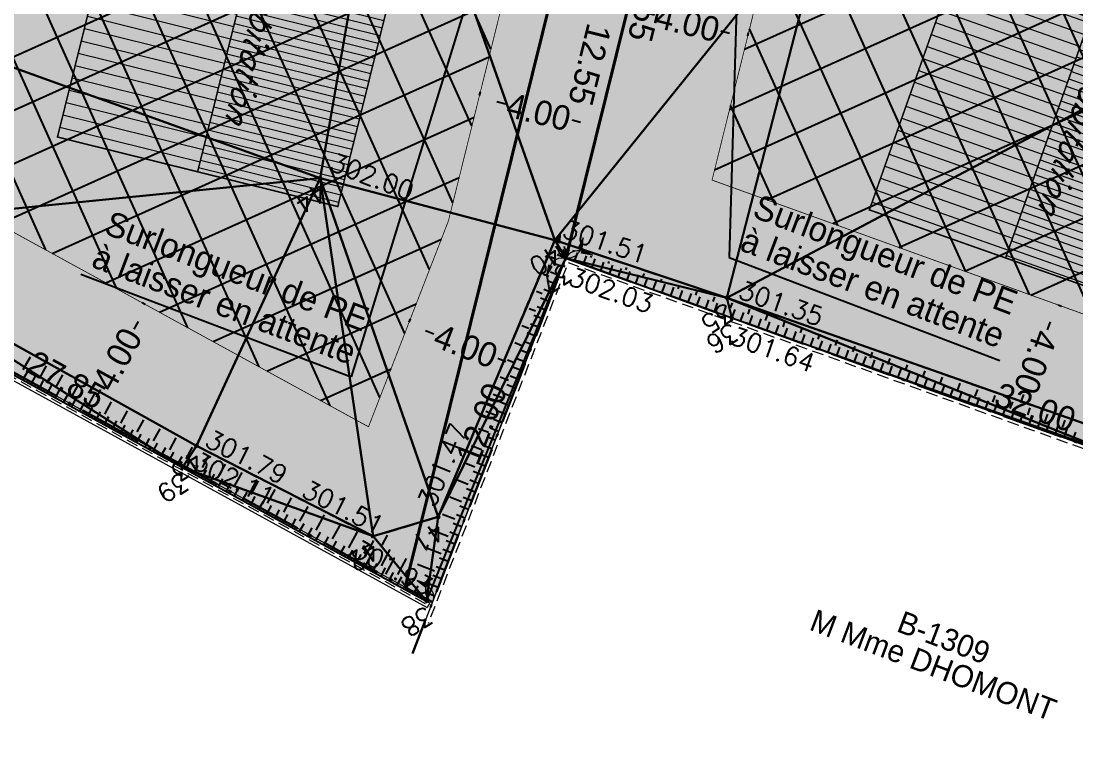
# Model space of a CAD drawing. Header units: metres. Extents: x 1851427 to 1852022, y 5183007 to 5183309.
# Drawn here: x 1851513.05 to 1851547.35, y 5183202.87 to 5183226.4 of the extents above; entities that cross this region are included whole.
import ezdxf
from ezdxf.enums import TextEntityAlignment as Align

# ---------------------------------------------------------------- set-up
doc = ezdxf.new("R2010")
doc.units = ezdxf.units.M
doc.header["$LTSCALE"] = 2.5
doc.header["$PDMODE"] = 35
doc.header["$PDSIZE"] = 0.03
doc.linetypes.add('L5', pattern=[1.15, 0.8, -0.175, 0, -0.175])
doc.linetypes.add('L8', pattern=[0.225, 0.15, -0.075])
doc.layers.get('0').update_dxf_attribs({"linetype": 'CONTINUOUS', "lineweight": 30})
doc.layers.get('Defpoints').update_dxf_attribs({"linetype": 'CONTINUOUS'})
for name, color, linetype, lineweight in [('CLO_LEG', 7, 'CONTINUOUS', 15), ('CLO_MUR', 7, 'CONTINUOUS', 15), ('P', 7, 'CONTINUOUS', 50), ('PAR', 11, 'L5', 30), ('PAR_TXT', 230, 'CONTINUOUS', 20), ('PRO_BAT', 252, 'CONTINUOUS', 18), ('PRO_PAR', 1, 'CONTINUOUS', 35), ('PRO_PAR_COT', 200, 'CONTINUOUS', 20), ('PRO_PL_AXES', 193, 'L5', 15), ('TAL', 34, 'CONTINUOUS', 25), ('Z', 7, 'CONTINUOUS', 9)]:
    doc.layers.add(name, color=color, linetype=linetype, lineweight=lineweight)
doc.layers.add('N', color=1, linetype='CONTINUOUS', plot=False)
for name, color, linetype in [('PRO_BAT_OMBRES', 7, 'CONTINUOUS'), ('PRO_IMPLANTATION_MAISON', 140, 'L8'), ('PRO_IMPLANTATION_MAISON_COT', 140, 'CONTINUOUS'), ('PRO_PAR_HAC', 7, 'CONTINUOUS'), ('PRO_PL_AXES_3D', 7, 'CONTINUOUS'), ('PRO_RES_AEP_TXT', 130, 'CONTINUOUS'), ('PRO_RES_EP_TXT', 5, 'CONTINUOUS'), ('PRO_RES_EU_TXT', 34, 'CONTINUOUS'), ('TAL_HACH', 44, 'CONTINUOUS'), ('TN_', 94, 'CONTINUOUS')]:
    doc.layers.add(name, color=color, linetype=linetype)
doc.layers.add('PRO_PAR_SURF', color=7, linetype='CONTINUOUS', lineweight=20, true_color=0x285a87)
doc.styles.add('_ECRITURE', font='')
doc.styles.add('Ecriture', font='')
doc.styles.add('SIMPLEX', font='SIMPLEX.SHX', dxfattribs={"oblique": 27})
doc.styles.add('SIMPLEX_IT', font='simplex.shx', dxfattribs={"oblique": 27})
doc.styles.get("Standard").update_dxf_attribs({"font": 'Arial.ttf'})
doc.styles.get('_ECRITURE').set_extended_font_data('NewsGoth BT')
doc.styles.get('Ecriture').set_extended_font_data('NewsGoth BT')
doc.dimstyles.get("Standard").update_dxf_attribs({"dimtxt": 0.18, "dimasz": 0.18, "dimexe": 0.18, "dimexo": 0.0625, "dimgap": 0.09, "dimtad": 0, "dimtih": 1, "dimtoh": 1, "dimdec": 4, "dimzin": 0, "dimdsep": 46, "dimtxsty": 'Standard', "dimcen": 0.09, "dimadec": 0, "dimazin": 0, "dimtfac": 1, "dimtdec": 4, "dimtofl": 0, "dimtmove": 0, "dimatfit": 3, "dimfxl": 1, "dimtolj": 1, "dimtzin": 0, "dimarcsym": 0})
doc.dimstyles.new('Voirie', dxfattribs={"dimtxt": 0.8, "dimasz": 0.6, "dimexe": 0.18, "dimexo": 0.0625, "dimgap": 0, "dimtad": 0, "dimzin": 0, "dimdsep": 46, "dimtxsty": 'Ecriture', "dimcen": 0.04, "dimclrd": 256, "dimclre": 256, "dimclrt": 256, "dimaunit": 2, "dimadec": 3, "dimazin": 0, "dimtfac": 1, "dimtofl": 0, "dimtmove": 0, "dimatfit": 0, "dimfxl": 1, "dimtolj": 1, "dimtzin": 0, "dimlwd": -1, "dimarcsym": 0})
pattern_1 = [(24.21, (1851429.304, 5183182.4787), (-0.651005, 1.447877), []), (114.21, (1851429.304, 5183182.4787), (-1.447877, -0.651005), [])]
pattern_2 = [(270, (-2.3, 2e-10), (0.254, -3e-16), [])]
pattern_3 = [(270, (-2.3, 2e-10), (0.41275, -5e-16), [])]
pattern_4 = [(180, (0, 0), (-2e-16, -0.15), [0, -0.15])]

# ---------------------------------------------------------------- blocks, each defined once
blk = doc.blocks.new('TCPOINT')
blk.add_point((0, 0))
at = {"layer": 'N'}
blk.add_attdef('MAT', (0.2, 0.2), '', height=0.34, dxfattribs=at)
at = {"layer": 'Z', "style": 'SIMPLEX'}
blk.add_attdef('ALT', (0.2, -0.54), '', height=0.34, dxfattribs=at)
blk = doc.blocks.new('PRO_MAIS_4')
at = {"layer": 'PRO_BAT'}
h = blk.add_hatch(dxfattribs=at)
h.set_pattern_fill('ANSI31', color=42, scale=0.13, angle=225)
h.set_pattern_definition(pattern_3)
h.paths.add_polyline_path([(0, -4.695), (0, 0), (8.7, 0), (8.7, -4.695)])
h = blk.add_hatch(color=253, dxfattribs=at)
h.dxf.hatch_style = 1
h.paths.add_polyline_path([(12.7, -1.695), (8.7, -1.695), (8.7, -7.695), (12.7, -7.695)])
h.paths.add_polyline_path([(8.7, 0), (0, 0), (0, -9.39), (8.7, -9.39)])
h = blk.add_hatch(dxfattribs=at)
h.set_pattern_fill('ANSI31', color=42, scale=0.08, angle=225)
h.set_pattern_definition(pattern_2)
h.paths.add_polyline_path([(8.7, -9.39), (0, -9.39), (0, -4.695), (8.7, -4.695)])
at = {"layer": 'PRO_BAT_OMBRES'}
h = blk.add_hatch(dxfattribs=at)
h.set_pattern_fill('PEPIN', color=256, scale=0.05, angle=180)
h.set_pattern_definition(pattern_4)
h.paths.add_polyline_path([(10.7, -1), (8.7, 0), (8.7, -1.695), (10.7, -1.695)])
h = blk.add_hatch(dxfattribs=at)
h.set_pattern_fill('PEPIN', color=256, scale=0.05, angle=180)
h.set_pattern_definition(pattern_4)
h.paths.add_polyline_path([(13.7, -2.195), (12.7, -1.695), (12.7, -7.695), (8.7, -7.695), (8.7, -9.39), (0, -9.39), (2, -10.39), (10.7, -10.39), (10.7, -8.195), (13.7, -8.195)])
at = {"layer": 'PRO_BAT', "const_width": 0.05, "flags": 128}
for points in [[(8.7, 0), (0, 0), (0, -9.39), (8.7, -9.39)], [(12.7, -1.695), (8.7, -1.695), (8.7, -7.695), (12.7, -7.695)]]:
    blk.add_lwpolyline(points, close=True, dxfattribs=at)
at = {"layer": 'PRO_BAT', "color": 42, "flags": 128}
for points in [[(8.7, -1.695), (9.591, -3.031)], [(11.809, -3.031), (12.7, -1.695)], [(8.7, -7.695), (9.591, -6.359)], [(11.809, -6.359), (12.7, -7.695)]]:
    blk.add_lwpolyline(points, dxfattribs=at)
at = {"layer": 'PRO_BAT', "const_width": 0.05, "flags": 128}
blk.add_lwpolyline([(8.7, -4.695), (0, -4.695)], dxfattribs=at)
at = {"layer": 'PRO_BAT', "style": 'SIMPLEX_IT', "oblique": 27}
blk.add_text('Garage', height=0.75, rotation=270, dxfattribs=at).set_placement((10.729, -4.492), align=Align.MIDDLE)
blk.add_text('Habitation', height=0.75, rotation=180, dxfattribs=at).set_placement((6.929, -5.158))
blk = doc.blocks.new('PRO_MAIS_5')
at = {"layer": 'PRO_BAT'}
h = blk.add_hatch(dxfattribs=at)
h.set_pattern_fill('ANSI31', color=42, scale=0.13, angle=225)
h.set_pattern_definition(pattern_3)
h.paths.add_polyline_path([(0, -4.695), (0, 0), (8.7, 0), (8.7, -4.695)])
h = blk.add_hatch(color=253, dxfattribs=at)
h.dxf.hatch_style = 1
h.paths.add_polyline_path([(12.7, -1.695), (8.7, -1.695), (8.7, -7.695), (12.7, -7.695)])
h.paths.add_polyline_path([(8.7, 0), (0, 0), (0, -9.39), (8.7, -9.39)])
h = blk.add_hatch(dxfattribs=at)
h.set_pattern_fill('ANSI31', color=42, scale=0.08, angle=225)
h.set_pattern_definition(pattern_2)
h.paths.add_polyline_path([(8.7, -9.39), (0, -9.39), (0, -4.695), (8.7, -4.695)])
at = {"layer": 'PRO_BAT_OMBRES'}
h = blk.add_hatch(dxfattribs=at)
h.set_pattern_fill('PEPIN', color=256, scale=0.05, angle=180)
h.set_pattern_definition(pattern_4)
h.paths.add_polyline_path([(10.7, -1), (8.7, 0), (8.7, -1.695), (10.7, -1.695)])
h = blk.add_hatch(dxfattribs=at)
h.set_pattern_fill('PEPIN', color=256, scale=0.05, angle=180)
h.set_pattern_definition(pattern_4)
h.paths.add_polyline_path([(13.7, -2.195), (12.7, -1.695), (12.7, -7.695), (8.7, -7.695), (8.7, -9.39), (0, -9.39), (2, -10.39), (10.7, -10.39), (10.7, -8.195), (13.7, -8.195)])
at = {"layer": 'PRO_BAT', "const_width": 0.05, "flags": 128}
for points in [[(8.7, 0), (0, 0), (0, -9.39), (8.7, -9.39)], [(12.7, -1.695), (8.7, -1.695), (8.7, -7.695), (12.7, -7.695)]]:
    blk.add_lwpolyline(points, close=True, dxfattribs=at)
at = {"layer": 'PRO_BAT', "color": 42, "flags": 128}
for points in [[(8.7, -1.695), (9.591, -3.031)], [(11.809, -3.031), (12.7, -1.695)], [(8.7, -7.695), (9.591, -6.359)], [(11.809, -6.359), (12.7, -7.695)]]:
    blk.add_lwpolyline(points, dxfattribs=at)
at = {"layer": 'PRO_BAT', "const_width": 0.05, "flags": 128}
blk.add_lwpolyline([(8.7, -4.695), (0, -4.695)], dxfattribs=at)
at = {"layer": 'PRO_BAT', "style": 'SIMPLEX_IT', "oblique": 27}
blk.add_text('Garage', height=0.75, rotation=270, dxfattribs=at).set_placement((10.729, -4.492), align=Align.MIDDLE)
blk.add_text('Habitation', height=0.75, rotation=180, dxfattribs=at).set_placement((6.929, -5.158))
blk = doc.blocks.new('fleche cote2')
blk.add_hatch(color=0).paths.add_polyline_path([(-0.524, 0.399), (-0.524, 0.55), (-0.975, 0.475)])
at = {"color": 0}
blk.add_lwpolyline([(-0.524, 0.399), (-0.524, 0.55), (-0.975, 0.475)], close=True, dxfattribs=at)
blk.add_lwpolyline([(-0.524, 0.475, -0.385882), (0, 0)], format="xyb", dxfattribs=at)
blk = doc.blocks.new('fleche cote')
blk.add_hatch(color=0).paths.add_polyline_path([(-0.524, -0.399), (-0.524, -0.55), (-0.975, -0.475)])
at = {"color": 0}
blk.add_lwpolyline([(-0.524, -0.475, 0.385882), (0, 0)], format="xyb", dxfattribs=at)
blk.add_lwpolyline([(-0.524, -0.399), (-0.524, -0.55), (-0.975, -0.475)], close=True, dxfattribs=at)
blk = doc.blocks.new('*D62')
at = {"layer": 'Defpoints', "color": 0, "transparency": 16777216}
for p in [(1851546.712, 5183217.192), (1851545.354, 5183213.43), (1851545.354, 5183213.43)]:
    blk.add_point(p, dxfattribs=at)
at = {"layer": 'PRO_IMPLANTATION_MAISON_COT', "lineweight": -2, "transparency": 16777216}
for p, q in [((1851546.771, 5183217.171), (1851546.881, 5183217.131)), ((1851545.413, 5183213.409), (1851545.524, 5183213.369))]:
    blk.add_line(p, q, dxfattribs=at)
at = {"layer": 'PRO_IMPLANTATION_MAISON_COT', "transparency": 16777216}
for p, q in [((1851546.508, 5183216.628), (1851546.411, 5183216.36)), ((1851545.558, 5183213.994), (1851545.655, 5183214.262))]:
    blk.add_line(p, q, dxfattribs=at)
for points in [[(1851546.602, 5183216.594), (1851546.414, 5183216.662), (1851546.712, 5183217.192)], [(1851545.652, 5183213.96), (1851545.464, 5183214.028), (1851545.354, 5183213.43)]]:
    blk.add_solid(points, dxfattribs=at)
at = {"layer": 'PRO_IMPLANTATION_MAISON_COT', "transparency": 16777216, "insert": (1851546.033, 5183215.311), "char_height": 0.8, "attachment_point": 5, "rotation": 250.1612, "style": 'Ecriture'}
blk.add_mtext('\\A1;4.00', dxfattribs=at)
blk = doc.blocks.new('*D63')
at = {"layer": 'Defpoints', "color": 0, "transparency": 16777216}
for p in [(1851532.779, 5183226.821), (1851532.779, 5183226.821), (1851536.662, 5183225.858)]:
    blk.add_point(p, dxfattribs=at)
at = {"layer": 'PRO_IMPLANTATION_MAISON_COT', "lineweight": -2, "transparency": 16777216}
for p, q in [((1851532.795, 5183226.882), (1851532.823, 5183226.996)), ((1851536.677, 5183225.919), (1851536.705, 5183226.033))]:
    blk.add_line(p, q, dxfattribs=at)
at = {"layer": 'PRO_IMPLANTATION_MAISON_COT', "transparency": 16777216}
for p, q in [((1851533.362, 5183226.677), (1851533.639, 5183226.608)), ((1851536.08, 5183226.003), (1851535.803, 5183226.071))]:
    blk.add_line(p, q, dxfattribs=at)
for points in [[(1851533.386, 5183226.774), (1851533.338, 5183226.58), (1851532.779, 5183226.821)], [(1851536.104, 5183226.1), (1851536.055, 5183225.906), (1851536.662, 5183225.858)]]:
    blk.add_solid(points, dxfattribs=at)
at = {"layer": 'PRO_IMPLANTATION_MAISON_COT', "transparency": 16777216, "insert": (1851534.721, 5183226.34), "char_height": 0.8, "attachment_point": 5, "rotation": 346.0733, "style": 'Ecriture'}
blk.add_mtext('\\A1;4.00', dxfattribs=at)
blk = doc.blocks.new('*D65')
at = {"layer": 'Defpoints', "color": 0, "transparency": 16777216}
for p in [(1851527.941, 5183223.926), (1851531.823, 5183222.964), (1851531.823, 5183222.964)]:
    blk.add_point(p, dxfattribs=at)
at = {"layer": 'PRO_IMPLANTATION_MAISON_COT', "lineweight": -2, "transparency": 16777216}
for p, q in [((1851527.956, 5183223.987), (1851527.984, 5183224.101)), ((1851531.838, 5183223.024), (1851531.866, 5183223.138))]:
    blk.add_line(p, q, dxfattribs=at)
at = {"layer": 'PRO_IMPLANTATION_MAISON_COT', "transparency": 16777216}
for p, q in [((1851528.523, 5183223.782), (1851528.8, 5183223.713)), ((1851531.241, 5183223.108), (1851530.964, 5183223.177))]:
    blk.add_line(p, q, dxfattribs=at)
for points in [[(1851528.547, 5183223.879), (1851528.499, 5183223.685), (1851527.941, 5183223.926)], [(1851531.265, 5183223.205), (1851531.217, 5183223.011), (1851531.823, 5183222.964)]]:
    blk.add_solid(points, dxfattribs=at)
at = {"layer": 'PRO_IMPLANTATION_MAISON_COT', "transparency": 16777216, "insert": (1851529.882, 5183223.445), "char_height": 0.8, "attachment_point": 5, "rotation": 346.0733, "style": 'Ecriture'}
blk.add_mtext('\\A1;4.00', dxfattribs=at)
blk = doc.blocks.new('*D66')
at = {"layer": 'Defpoints', "color": 0, "transparency": 16777216}
for p in [(1851525.645, 5183216.557), (1851529.374, 5183215.11), (1851529.374, 5183215.11)]:
    blk.add_point(p, dxfattribs=at)
at = {"layer": 'PRO_IMPLANTATION_MAISON_COT', "lineweight": -2, "transparency": 16777216}
for p, q in [((1851525.667, 5183216.615), (1851525.71, 5183216.724)), ((1851529.396, 5183215.168), (1851529.439, 5183215.278))]:
    blk.add_line(p, q, dxfattribs=at)
at = {"layer": 'PRO_IMPLANTATION_MAISON_COT', "transparency": 16777216}
for p, q in [((1851526.204, 5183216.34), (1851526.47, 5183216.236)), ((1851528.814, 5183215.327), (1851528.549, 5183215.43))]:
    blk.add_line(p, q, dxfattribs=at)
for points in [[(1851526.24, 5183216.433), (1851526.168, 5183216.246), (1851525.645, 5183216.557)], [(1851528.851, 5183215.42), (1851528.778, 5183215.234), (1851529.374, 5183215.11)]]:
    blk.add_solid(points, dxfattribs=at)
at = {"layer": 'PRO_IMPLANTATION_MAISON_COT', "transparency": 16777216, "insert": (1851527.509, 5183215.833), "char_height": 0.8, "attachment_point": 5, "rotation": 338.7965, "style": 'Ecriture'}
blk.add_mtext('\\A1;4.00', dxfattribs=at)
blk = doc.blocks.new('*D67')
at = {"layer": 'Defpoints', "color": 0, "transparency": 16777216}
for p in [(1851517.14, 5183217.159), (1851515.217, 5183213.652), (1851515.217, 5183213.652)]:
    blk.add_point(p, dxfattribs=at)
at = {"layer": 'PRO_IMPLANTATION_MAISON_COT', "lineweight": -2, "transparency": 16777216}
for p, q in [((1851517.085, 5183217.19), (1851516.982, 5183217.246)), ((1851515.163, 5183213.682), (1851515.06, 5183213.738))]:
    blk.add_line(p, q, dxfattribs=at)
at = {"layer": 'PRO_IMPLANTATION_MAISON_COT', "transparency": 16777216}
for p, q in [((1851516.852, 5183216.633), (1851516.715, 5183216.383)), ((1851515.506, 5183214.178), (1851515.643, 5183214.428))]:
    blk.add_line(p, q, dxfattribs=at)
for points in [[(1851516.764, 5183216.681), (1851516.939, 5183216.585), (1851517.14, 5183217.159)], [(1851515.418, 5183214.226), (1851515.594, 5183214.13), (1851515.217, 5183213.652)]]:
    blk.add_solid(points, dxfattribs=at)
at = {"layer": 'PRO_IMPLANTATION_MAISON_COT', "transparency": 16777216, "insert": (1851516.179, 5183215.406), "char_height": 0.8, "attachment_point": 5, "rotation": 61.2723, "style": 'Ecriture'}
blk.add_mtext('\\A1;4.00', dxfattribs=at)
blk = doc.blocks.new('PAR_TXT_02')
at = {"layer": 'PAR_TXT', "style": '_ECRITURE'}
for tag, p in [('CONFINS_1', (0, 0.8)), ('CONFINS_2', (0, 0)), ('CONFINS_3', (0, -0.8)), ('CONFINS_4', (0, -1.6))]:
    blk.add_attdef(tag, text='', height=0.45, dxfattribs=at).set_placement(p, align=Align.MIDDLE)

msp = doc.modelspace()

# ---------------------------------------------------------------- hatches: boundary and pattern name
at = {"layer": 'PRO_IMPLANTATION_MAISON'}
h = msp.add_hatch(dxfattribs=at)
h.set_pattern_fill('ANSI37', color=256, scale=0.5)
h.set_pattern_definition(pattern_1)
h.paths.add_polyline_path([(1851528.938, 5183227.949), (1851513.393, 5183231.804), (1851509.934, 5183221.109), (1851524.346, 5183213.21), (1851526.943, 5183219.903)])
h = msp.add_hatch(dxfattribs=at)
h.set_pattern_fill('ANSI37', color=256, scale=0.5)
h.set_pattern_definition(pattern_1)
h.paths.add_polyline_path([(1851559.926, 5183222.68), (1851537.809, 5183230.484), (1851535.515, 5183221.232), (1851557.909, 5183213.153)])
at = {"layer": 'PRO_PAR_HAC'}
h = msp.add_hatch(color=174, dxfattribs=at)
h.dxf.hatch_style = 1
h.paths.add_polyline_path([(1851533.783, 5183230.869), (1851507.866, 5183237.296), (1851503.33, 5183224.508), (1851502.04, 5183220.874), (1851526.425, 5183207.509), (1851530.764, 5183218.694)])
h = msp.add_hatch(color=174, dxfattribs=at)
h.dxf.hatch_style = 1
h.paths.add_polyline_path([(1851564.565, 5183225.285), (1851534.987, 5183235.722), (1851530.764, 5183218.694), (1851560.871, 5183207.832)])

# ---------------------------------------------------------------- linework, layer by layer
at = {"layer": 'CLO_LEG', "flags": 128}
msp.add_lwpolyline([(1851560.871, 5183207.832), (1851530.764, 5183218.694), (1851525.779, 5183205.843)], dxfattribs=at)
at = {"layer": 'CLO_LEG', "linetype": 'L8', "flags": 128}
msp.add_lwpolyline([(1851560.83, 5183207.719), (1851530.834, 5183218.541), (1851526.284, 5183206.814)], dxfattribs=at)
at = {"layer": 'CLO_MUR', "flags": 128}
for points in [[(1851489.523, 5183185.595), (1851501.998, 5183220.828), (1851526.34, 5183207.486)], [(1851491.098, 5183189.534), (1851502.091, 5183220.583), (1851526.258, 5183207.337)], [(1851526.34, 5183207.486), (1851526.258, 5183207.337)]]:
    msp.add_lwpolyline(points, dxfattribs=at)
at = {"layer": 'CLO_MUR', "linetype": 'L8', "flags": 128}
msp.add_lwpolyline([(1851491.022, 5183189.574), (1851502.045, 5183220.706), (1851526.299, 5183207.411)], dxfattribs=at)
at = {"layer": 'PAR', "flags": 128}
for points in [[(1851502.018, 5183220.887), (1851526.425, 5183207.509)], [(1851560.871, 5183207.832), (1851530.764, 5183218.694), (1851525.779, 5183205.843)]]:
    msp.add_lwpolyline(points, dxfattribs=at)
at = {"layer": 'PRO_IMPLANTATION_MAISON', "const_width": 0.025, "flags": 128}
for points in [[(1851528.938, 5183227.949), (1851513.393, 5183231.804), (1851509.934, 5183221.109), (1851524.346, 5183213.21), (1851526.943, 5183219.903)], [(1851559.926, 5183222.68), (1851537.809, 5183230.484), (1851535.515, 5183221.232), (1851557.909, 5183213.153)]]:
    msp.add_lwpolyline(points, close=True, dxfattribs=at)
at = {"layer": 'PRO_PAR', "const_width": 0.1, "flags": 128}
msp.add_lwpolyline([(1851530.764, 5183218.694), (1851543.621, 5183270.541)], dxfattribs=at)
at = {"layer": 'PRO_PAR_SURF', "flags": 128}
for points in [[(1851533.783, 5183230.869), (1851507.866, 5183237.296), (1851503.33, 5183224.508), (1851502.04, 5183220.874), (1851526.425, 5183207.509), (1851530.764, 5183218.694)], [(1851564.565, 5183225.285), (1851534.987, 5183235.722), (1851530.764, 5183218.694), (1851560.871, 5183207.832)]]:
    msp.add_lwpolyline(points, close=True, dxfattribs=at)
at = {"layer": 'PRO_PL_AXES', "const_width": 0.1, "flags": 128}
msp.add_lwpolyline([(1851541.26, 5183271.406), (1851525.536, 5183207.996)], dxfattribs=at)
at = {"layer": 'PRO_PL_AXES_3D'}
msp.add_polyline3d([(1851541.26, 5183271.406, 302.747), (1851539.626, 5183264.819, 302.655), (1851537.918, 5183257.93, 302.545), (1851536.42, 5183251.89, 302.467), (1851534.732, 5183245.083, 302.358), (1851533.113, 5183238.551, 302.197), (1851531.63, 5183232.575, 302.074), (1851529.187, 5183222.723, 301.703), (1851528.461, 5183219.794, 301.635), (1851526.314, 5183211.133, 301.511), (1851526.062, 5183210.117, 301.48), (1851525.611, 5183208.299, 301.779), (1851525.536, 5183207.996, 301.918)], dxfattribs=at)
at = {"layer": 'PRO_RES_AEP_TXT', "color": 7, "linetype": 'Continuous', "flags": 128}
for points in [[(1851536.072, 5183218.71), (1851544.871, 5183215.37)], [(1851514.988, 5183218.172), (1851523.786, 5183214.832)]]:
    msp.add_lwpolyline(points, dxfattribs=at)
at = {"layer": 'PRO_RES_EP_TXT', "color": 7, "linetype": 'Continuous', "flags": 128}
for points in [[(1851536.072, 5183218.71), (1851544.871, 5183215.37)], [(1851514.988, 5183218.172), (1851523.786, 5183214.832)]]:
    msp.add_lwpolyline(points, dxfattribs=at)
at = {"layer": 'PRO_RES_EU_TXT', "color": 7, "linetype": 'Continuous', "flags": 128}
for points in [[(1851536.072, 5183218.71), (1851544.871, 5183215.37)], [(1851514.988, 5183218.172), (1851523.786, 5183214.832)]]:
    msp.add_lwpolyline(points, dxfattribs=at)
at = {"layer": 'TAL', "linetype": 'L8', "flags": 128}
msp.add_lwpolyline([(1851506.102, 5183219.641), (1851518.756, 5183212.593), (1851524.494, 5183209.652), (1851526.611, 5183210.28), (1851530.4, 5183219.28), (1851535.995, 5183217.406), (1851549.616, 5183212.61), (1851561.161, 5183208.734)], dxfattribs=at)
at = {"layer": 'TAL_HACH'}
for p, q in [((1851530.565, 5183218.913), (1851530.421, 5183219.072)), ((1851530.764, 5183218.694), (1851530.484, 5183218.802)), ((1851530.764, 5183218.694), (1851530.531, 5183218.882)), ((1851530.764, 5183218.694), (1851530.599, 5183218.944)), ((1851530.764, 5183218.694), (1851530.683, 5183218.983)), ((1851530.729, 5183218.988), (1851530.72, 5183219.068)), ((1851530.764, 5183218.694), (1851530.775, 5183218.994)), ((1851530.764, 5183218.694), (1851530.866, 5183218.976)), ((1851531.008, 5183218.925), (1851531.023, 5183218.966)), ((1851531.048, 5183218.591), (1851531.15, 5183218.873)), ((1851530.43, 5183218.661), (1851530.274, 5183218.722)), ((1851530.655, 5183218.412), (1851530.375, 5183218.52)), ((1851531.332, 5183218.489), (1851531.434, 5183218.771)), ((1851531.576, 5183218.72), (1851531.596, 5183218.774)), ((1851531.616, 5183218.386), (1851531.718, 5183218.669)), ((1851531.9, 5183218.284), (1851532.002, 5183218.566)), ((1851532.144, 5183218.515), (1851532.169, 5183218.583)), ((1851532.184, 5183218.181), (1851532.286, 5183218.464)), ((1851530.211, 5183218.098), (1851530.039, 5183218.164)), ((1851530.545, 5183218.13), (1851530.266, 5183218.239)), ((1851532.468, 5183218.079), (1851532.57, 5183218.361)), ((1851532.712, 5183218.31), (1851532.741, 5183218.391)), ((1851532.752, 5183217.976), (1851532.854, 5183218.259)), ((1851533.036, 5183217.874), (1851533.138, 5183218.156)), ((1851533.28, 5183218.105), (1851533.314, 5183218.199)), ((1851530.436, 5183217.848), (1851530.156, 5183217.957)), ((1851533.32, 5183217.771), (1851533.422, 5183218.054)), ((1851533.604, 5183217.669), (1851533.706, 5183217.951)), ((1851533.848, 5183217.9), (1851533.887, 5183218.007)), ((1851533.888, 5183217.567), (1851533.99, 5183217.849)), ((1851534.416, 5183217.695), (1851534.46, 5183217.815)), ((1851529.992, 5183217.534), (1851529.804, 5183217.607)), ((1851530.327, 5183217.566), (1851530.047, 5183217.675)), ((1851534.172, 5183217.464), (1851534.274, 5183217.746)), ((1851534.457, 5183217.362), (1851534.558, 5183217.644)), ((1851534.741, 5183217.259), (1851534.842, 5183217.541)), ((1851534.984, 5183217.49), (1851535.032, 5183217.623)), ((1851535.025, 5183217.157), (1851535.126, 5183217.439)), ((1851535.552, 5183217.285), (1851535.605, 5183217.431)), ((1851530.108, 5183217.003), (1851529.828, 5183217.111)), ((1851530.217, 5183217.285), (1851529.938, 5183217.393)), ((1851535.309, 5183217.054), (1851535.41, 5183217.336)), ((1851535.593, 5183216.952), (1851535.694, 5183217.234)), ((1851535.877, 5183216.849), (1851535.978, 5183217.131)), ((1851536.12, 5183217.08), (1851536.177, 5183217.236)), ((1851529.774, 5183216.97), (1851529.57, 5183217.05)), ((1851529.999, 5183216.721), (1851529.719, 5183216.829)), ((1851536.161, 5183216.747), (1851536.262, 5183217.029)), ((1851536.445, 5183216.644), (1851536.547, 5183216.926)), ((1851536.689, 5183216.875), (1851536.746, 5183217.035)), ((1851536.729, 5183216.542), (1851536.831, 5183216.824)), ((1851537.257, 5183216.67), (1851537.316, 5183216.835)), ((1851529.555, 5183216.407), (1851529.335, 5183216.492)), ((1851529.889, 5183216.439), (1851529.61, 5183216.548)), ((1851537.013, 5183216.439), (1851537.115, 5183216.722)), ((1851537.297, 5183216.337), (1851537.399, 5183216.619)), ((1851537.581, 5183216.234), (1851537.683, 5183216.517)), ((1851537.825, 5183216.465), (1851537.886, 5183216.634)), ((1851537.865, 5183216.132), (1851537.967, 5183216.414)), ((1851538.393, 5183216.26), (1851538.455, 5183216.434)), ((1851529.78, 5183216.157), (1851529.5, 5183216.266)), ((1851538.149, 5183216.029), (1851538.251, 5183216.312)), ((1851538.433, 5183215.927), (1851538.535, 5183216.209)), ((1851538.717, 5183215.824), (1851538.819, 5183216.107)), ((1851538.961, 5183216.055), (1851539.025, 5183216.233)), ((1851529.336, 5183215.843), (1851529.1, 5183215.935)), ((1851529.561, 5183215.594), (1851529.282, 5183215.702)), ((1851529.671, 5183215.875), (1851529.391, 5183215.984)), ((1851539.001, 5183215.722), (1851539.103, 5183216.004)), ((1851539.285, 5183215.62), (1851539.387, 5183215.902)), ((1851539.529, 5183215.85), (1851539.595, 5183216.033)), ((1851539.569, 5183215.517), (1851539.671, 5183215.799)), ((1851540.097, 5183215.646), (1851540.164, 5183215.832)), ((1851513.122, 5183215.073), (1851513.351, 5183215.489)), ((1851529.118, 5183215.279), (1851528.865, 5183215.377)), ((1851529.452, 5183215.312), (1851529.172, 5183215.42)), ((1851539.853, 5183215.415), (1851539.955, 5183215.697)), ((1851540.137, 5183215.312), (1851540.239, 5183215.594)), ((1851540.421, 5183215.21), (1851540.523, 5183215.492)), ((1851540.665, 5183215.441), (1851540.734, 5183215.632)), ((1851540.705, 5183215.107), (1851540.807, 5183215.389)), ((1851541.233, 5183215.236), (1851541.303, 5183215.431)), ((1851513.652, 5183214.783), (1851513.878, 5183215.195)), ((1851529.343, 5183215.03), (1851529.063, 5183215.138)), ((1851540.989, 5183215.005), (1851541.091, 5183215.287)), ((1851541.273, 5183214.902), (1851541.375, 5183215.184)), ((1851541.557, 5183214.8), (1851541.659, 5183215.082)), ((1851541.801, 5183215.031), (1851541.873, 5183215.23)), ((1851542.369, 5183214.826), (1851542.443, 5183215.03)), ((1851513.111, 5183214.737), (1851513.255, 5183215)), ((1851513.375, 5183214.592), (1851513.519, 5183214.855)), ((1851513.64, 5183214.447), (1851513.784, 5183214.71)), ((1851514.181, 5183214.493), (1851514.405, 5183214.902)), ((1851528.899, 5183214.716), (1851528.631, 5183214.82)), ((1851529.233, 5183214.748), (1851528.954, 5183214.857)), ((1851541.841, 5183214.697), (1851541.943, 5183214.979)), ((1851542.125, 5183214.595), (1851542.227, 5183214.877)), ((1851542.409, 5183214.492), (1851542.511, 5183214.775)), ((1851542.693, 5183214.39), (1851542.795, 5183214.672)), ((1851542.937, 5183214.621), (1851543.012, 5183214.829)), ((1851513.904, 5183214.302), (1851514.049, 5183214.565)), ((1851514.169, 5183214.157), (1851514.313, 5183214.42)), ((1851514.71, 5183214.203), (1851514.932, 5183214.608)), ((1851529.124, 5183214.466), (1851528.844, 5183214.575)), ((1851542.977, 5183214.287), (1851543.079, 5183214.57)), ((1851543.261, 5183214.185), (1851543.363, 5183214.467)), ((1851543.505, 5183214.416), (1851543.582, 5183214.629)), ((1851543.545, 5183214.082), (1851543.647, 5183214.365)), ((1851544.073, 5183214.211), (1851544.152, 5183214.428)), ((1851514.434, 5183214.012), (1851514.578, 5183214.275)), ((1851514.698, 5183213.867), (1851514.842, 5183214.13)), ((1851514.963, 5183213.722), (1851515.107, 5183213.985)), ((1851515.239, 5183213.913), (1851515.459, 5183214.315)), ((1851515.768, 5183213.623), (1851515.987, 5183214.021)), ((1851528.68, 5183214.152), (1851528.396, 5183214.262)), ((1851528.905, 5183213.903), (1851528.626, 5183214.011)), ((1851529.015, 5183214.184), (1851528.735, 5183214.293)), ((1851543.829, 5183213.98), (1851543.931, 5183214.262)), ((1851544.113, 5183213.877), (1851544.215, 5183214.16)), ((1851544.397, 5183213.775), (1851544.499, 5183214.057)), ((1851544.641, 5183214.006), (1851544.721, 5183214.228)), ((1851545.209, 5183213.801), (1851545.291, 5183214.027)), ((1851515.227, 5183213.577), (1851515.371, 5183213.84)), ((1851515.492, 5183213.432), (1851515.636, 5183213.695)), ((1851516.298, 5183213.333), (1851516.514, 5183213.727)), ((1851528.462, 5183213.588), (1851528.161, 5183213.705)), ((1851528.796, 5183213.621), (1851528.516, 5183213.729)), ((1851544.682, 5183213.673), (1851544.783, 5183213.955)), ((1851544.966, 5183213.57), (1851545.067, 5183213.852)), ((1851545.25, 5183213.468), (1851545.351, 5183213.75)), ((1851545.534, 5183213.365), (1851545.635, 5183213.647)), ((1851545.777, 5183213.596), (1851545.861, 5183213.827)), ((1851515.756, 5183213.287), (1851515.901, 5183213.55)), ((1851516.021, 5183213.142), (1851516.165, 5183213.405)), ((1851516.827, 5183213.042), (1851517.041, 5183213.434)), ((1851528.687, 5183213.339), (1851528.407, 5183213.448)), ((1851545.818, 5183213.263), (1851545.919, 5183213.545)), ((1851546.102, 5183213.16), (1851546.203, 5183213.442)), ((1851546.345, 5183213.391), (1851546.43, 5183213.626)), ((1851546.386, 5183213.058), (1851546.488, 5183213.34)), ((1851546.914, 5183213.186), (1851547, 5183213.425)), ((1851516.286, 5183212.997), (1851516.43, 5183213.26)), ((1851516.55, 5183212.852), (1851516.694, 5183213.115)), ((1851516.815, 5183212.707), (1851516.959, 5183212.97)), ((1851517.356, 5183212.752), (1851517.568, 5183213.14)), ((1851528.243, 5183213.025), (1851527.927, 5183213.147)), ((1851528.577, 5183213.057), (1851528.298, 5183213.166)), ((1851546.67, 5183212.955), (1851546.772, 5183213.237)), ((1851546.954, 5183212.853), (1851547.056, 5183213.135)), ((1851547.238, 5183212.75), (1851547.34, 5183213.032)), ((1851517.079, 5183212.562), (1851517.224, 5183212.825)), ((1851517.344, 5183212.417), (1851517.488, 5183212.68)), ((1851517.885, 5183212.462), (1851518.095, 5183212.846)), ((1851528.468, 5183212.775), (1851528.188, 5183212.884)), ((1851517.609, 5183212.272), (1851517.753, 5183212.535)), ((1851517.873, 5183212.127), (1851518.017, 5183212.39)), ((1851518.414, 5183212.172), (1851518.623, 5183212.553)), ((1851518.943, 5183211.882), (1851519.158, 5183212.274)), ((1851528.024, 5183212.461), (1851527.692, 5183212.59)), ((1851528.249, 5183212.212), (1851527.97, 5183212.32)), ((1851528.359, 5183212.494), (1851528.079, 5183212.602)), ((1851518.138, 5183211.982), (1851518.282, 5183212.245)), ((1851518.402, 5183211.837), (1851518.547, 5183212.1)), ((1851518.667, 5183211.692), (1851518.811, 5183211.955)), ((1851519.473, 5183211.592), (1851519.695, 5183211.999)), ((1851527.806, 5183211.897), (1851527.457, 5183212.033)), ((1851528.14, 5183211.93), (1851527.86, 5183212.038)), ((1851518.932, 5183211.547), (1851519.076, 5183211.81)), ((1851519.196, 5183211.402), (1851519.34, 5183211.665)), ((1851520.002, 5183211.302), (1851520.233, 5183211.724)), ((1851528.031, 5183211.648), (1851527.751, 5183211.757)), ((1851519.461, 5183211.257), (1851519.605, 5183211.52)), ((1851519.725, 5183211.112), (1851519.869, 5183211.375)), ((1851520.531, 5183211.012), (1851520.77, 5183211.448)), ((1851527.587, 5183211.334), (1851527.223, 5183211.475)), ((1851527.921, 5183211.366), (1851527.642, 5183211.475)), ((1851519.99, 5183210.967), (1851520.134, 5183211.23)), ((1851520.254, 5183210.822), (1851520.399, 5183211.085)), ((1851520.519, 5183210.677), (1851520.663, 5183210.94)), ((1851521.06, 5183210.722), (1851521.307, 5183211.173)), ((1851527.368, 5183210.77), (1851526.988, 5183210.918)), ((1851527.703, 5183210.803), (1851527.423, 5183210.911)), ((1851527.812, 5183211.084), (1851527.532, 5183211.193)), ((1851520.784, 5183210.532), (1851520.928, 5183210.795)), ((1851521.048, 5183210.387), (1851521.192, 5183210.65)), ((1851521.589, 5183210.432), (1851521.844, 5183210.897)), ((1851522.118, 5183210.142), (1851522.382, 5183210.622)), ((1851527.593, 5183210.521), (1851527.314, 5183210.629)), ((1851521.313, 5183210.241), (1851521.457, 5183210.505)), ((1851521.577, 5183210.096), (1851521.722, 5183210.36)), ((1851521.842, 5183209.951), (1851521.986, 5183210.215)), ((1851522.648, 5183209.852), (1851522.919, 5183210.347)), ((1851527.15, 5183210.206), (1851526.753, 5183210.36)), ((1851527.484, 5183210.239), (1851527.204, 5183210.347)), ((1851522.107, 5183209.806), (1851522.251, 5183210.069)), ((1851522.371, 5183209.661), (1851522.515, 5183209.924)), ((1851523.177, 5183209.562), (1851523.456, 5183210.071)), ((1851527.375, 5183209.957), (1851527.095, 5183210.066)), ((1851522.636, 5183209.516), (1851522.78, 5183209.779)), ((1851522.9, 5183209.371), (1851523.045, 5183209.634)), ((1851523.706, 5183209.272), (1851523.993, 5183209.796)), ((1851524.788, 5183209.363), (1851524.966, 5183209.687)), ((1851526.931, 5183209.643), (1851526.372, 5183209.86)), ((1851527.265, 5183209.675), (1851526.986, 5183209.784)), ((1851523.165, 5183209.226), (1851523.309, 5183209.489)), ((1851523.429, 5183209.081), (1851523.574, 5183209.344)), ((1851523.694, 5183208.936), (1851523.838, 5183209.199)), ((1851524.235, 5183208.982), (1851524.524, 5183209.508)), ((1851524.764, 5183208.692), (1851525.053, 5183209.218)), ((1851526.712, 5183209.079), (1851526.153, 5183209.296)), ((1851527.047, 5183209.112), (1851526.767, 5183209.22)), ((1851527.156, 5183209.393), (1851526.876, 5183209.502)), ((1851523.959, 5183208.791), (1851524.103, 5183209.054)), ((1851524.223, 5183208.646), (1851524.367, 5183208.909)), ((1851525.294, 5183208.402), (1851525.582, 5183208.928)), ((1851526.937, 5183208.83), (1851526.658, 5183208.938)), ((1851524.488, 5183208.501), (1851524.632, 5183208.764)), ((1851524.752, 5183208.356), (1851524.897, 5183208.619)), ((1851526.494, 5183208.515), (1851525.934, 5183208.732)), ((1851526.828, 5183208.548), (1851526.548, 5183208.656)), ((1851525.017, 5183208.211), (1851525.161, 5183208.474)), ((1851525.282, 5183208.066), (1851525.426, 5183208.329)), ((1851525.546, 5183207.921), (1851525.69, 5183208.184)), ((1851526.719, 5183208.266), (1851526.439, 5183208.375)), ((1851525.811, 5183207.776), (1851525.955, 5183208.039)), ((1851526.609, 5183207.984), (1851526.33, 5183208.093)), ((1851526.5, 5183207.702), (1851526.22, 5183207.811)), ((1851526.172, 5183206.857), (1851526.172, 5183206.857))]:
    msp.add_line(p, q, dxfattribs=at)
at = {"layer": 'TN_'}
for points in [[(1851539.337, 5183230.358, 301.74), (1851550.694, 5183225.188, 301.16), (1851552.824, 5183236.35, 301.41)], [(1851504.401, 5183227.929, 302.48), (1851522.774, 5183221.299, 302), (1851525.05, 5183234.467, 302.36)], [(1851525.05, 5183234.467, 302.36), (1851522.774, 5183221.299, 302), (1851530.4, 5183219.28, 301.51)], [(1851525.05, 5183234.467, 302.36), (1851530.4, 5183219.28, 301.51), (1851539.337, 5183230.358, 301.74)], [(1851530.4, 5183219.28, 301.51), (1851535.995, 5183217.406, 301.35), (1851539.337, 5183230.358, 301.74)], [(1851539.337, 5183230.358, 301.74), (1851535.995, 5183217.406, 301.35), (1851550.694, 5183225.188, 301.16)], [(1851506.102, 5183219.641, 302.27), (1851522.774, 5183221.299, 302), (1851504.401, 5183227.929, 302.48)], [(1851535.995, 5183217.406, 301.35), (1851549.616, 5183212.61, 300.62), (1851550.694, 5183225.188, 301.16)], [(1851506.102, 5183219.641, 302.27), (1851518.756, 5183212.593, 301.79), (1851522.774, 5183221.299, 302)], [(1851518.756, 5183212.593, 301.79), (1851524.494, 5183209.652, 301.51), (1851522.774, 5183221.299, 302)], [(1851522.774, 5183221.299, 302), (1851524.494, 5183209.652, 301.51), (1851526.611, 5183210.28, 301.47)], [(1851522.774, 5183221.299, 302), (1851526.611, 5183210.28, 301.47), (1851530.4, 5183219.28, 301.51)], [(1851505.647, 5183218.827, 302.45), (1851518.301, 5183211.886, 302.11), (1851506.102, 5183219.641, 302.27)], [(1851506.102, 5183219.641, 302.27), (1851518.301, 5183211.886, 302.11), (1851518.756, 5183212.593, 301.79)], [(1851530.4, 5183219.28, 301.51), (1851526.611, 5183210.28, 301.47), (1851530.764, 5183218.694, 302.03)], [(1851530.4, 5183219.28, 301.51), (1851530.764, 5183218.694, 302.03), (1851535.995, 5183217.406, 301.35)], [(1851526.235, 5183207.544, 301.93), (1851530.764, 5183218.694, 302.03), (1851526.611, 5183210.28, 301.47)], [(1851530.764, 5183218.694, 302.03), (1851536.156, 5183216.751, 301.64), (1851535.995, 5183217.406, 301.35)], [(1851536.156, 5183216.751, 301.64), (1851548.869, 5183212.221, 301.03), (1851535.995, 5183217.406, 301.35)], [(1851535.995, 5183217.406, 301.35), (1851548.869, 5183212.221, 301.03), (1851549.616, 5183212.61, 300.62)], [(1851518.756, 5183212.593, 301.79), (1851518.301, 5183211.886, 302.11), (1851524.494, 5183209.652, 301.51)], [(1851518.301, 5183211.886, 302.11), (1851526.235, 5183207.544, 301.93), (1851524.494, 5183209.652, 301.51)], [(1851524.494, 5183209.652, 301.51), (1851526.235, 5183207.544, 301.93), (1851526.611, 5183210.28, 301.47)]]:
    msp.add_3dface(points, dxfattribs=at)

# ---------------------------------------------------------------- block references
at = {"layer": 'P'}
ref = msp.add_blockref('TCPOINT', (1851522.774, 5183221.299, 302), dxfattribs=dict(at, rotation=212.5130430288477))
ref.add_attrib('MAT', '44', (1851522.744, 5183221.161, 302), dxfattribs={"layer": 'N', "height": 0.6, "rotation": 212.513, "style": 'SIMPLEX'})
ref.add_attrib('ALT', '302.00', dxfattribs={"layer": 'Z', "height": 0.6, "rotation": 339.21, "style": 'SIMPLEX'}).set_placement((1851523.249, 5183222.13, 302), align=Align.TOP_LEFT)
ref = msp.add_blockref('TCPOINT', (1851530.4, 5183219.28, 301.51), dxfattribs=dict(at, rotation=212.5130430288477))
ref.add_attrib('MAT', '40', (1851530.37, 5183219.142, 301.51), dxfattribs={"layer": 'N', "height": 0.6, "rotation": 212.513, "style": 'SIMPLEX'})
ref.add_attrib('ALT', '301.51', dxfattribs={"layer": 'Z', "height": 0.6, "rotation": 341.4784, "style": 'SIMPLEX'}).set_placement((1851530.794, 5183219.959), align=Align.TOP_LEFT)
ref = msp.add_blockref('TCPOINT', (1851530.764, 5183218.694, 302.03), dxfattribs=dict(at, rotation=212.5130430288477))
ref.add_attrib('MAT', '37', (1851530.734, 5183218.556, 302.03), dxfattribs={"layer": 'N', "height": 0.6, "rotation": 212.513, "style": 'SIMPLEX'})
ref.add_attrib('ALT', '302.03', dxfattribs={"layer": 'Z', "height": 0.6, "rotation": 340.1612, "style": 'SIMPLEX'}).set_placement((1851531.008, 5183218.41), align=Align.TOP_LEFT)
ref = msp.add_blockref('TCPOINT', (1851535.995, 5183217.406, 301.35), dxfattribs=dict(at, rotation=212.5130430288477))
ref.add_attrib('MAT', '35', (1851535.964, 5183217.268, 301.35), dxfattribs={"layer": 'N', "height": 0.6, "rotation": 212.513, "style": 'SIMPLEX'})
ref.add_attrib('ALT', '301.35', dxfattribs={"layer": 'Z', "height": 0.6, "rotation": 340.6038, "style": 'SIMPLEX'}).set_placement((1851536.53, 5183217.976), align=Align.TOP_LEFT)
ref = msp.add_blockref('TCPOINT', (1851536.156, 5183216.751, 301.64), dxfattribs=dict(at, rotation=212.5130430288477))
ref.add_attrib('MAT', '36', (1851536.126, 5183216.613, 301.64), dxfattribs={"layer": 'N', "height": 0.6, "rotation": 212.513, "style": 'SIMPLEX'})
ref.add_attrib('ALT', '301.64', dxfattribs={"layer": 'Z', "height": 0.6, "rotation": 340.1612, "style": 'SIMPLEX'}).set_placement((1851536.263, 5183216.487), align=Align.TOP_LEFT)
ref = msp.add_blockref('TCPOINT', (1851526.611, 5183210.28, 301.47), dxfattribs=dict(at, rotation=212.5130430288477))
ref.add_attrib('MAT', '41', (1851526.58, 5183210.142, 301.47), dxfattribs={"layer": 'N', "height": 0.6, "rotation": 212.513, "style": 'SIMPLEX'})
ref.add_attrib('ALT', '301.47', dxfattribs={"layer": 'Z', "height": 0.6, "rotation": 67.1678, "style": 'SIMPLEX'}).set_placement((1851525.934, 5183210.778), align=Align.TOP_LEFT)
ref = msp.add_blockref('TCPOINT', (1851518.756, 5183212.593, 301.79), dxfattribs=dict(at, rotation=212.5130430288477))
ref.add_attrib('MAT', '43', (1851518.726, 5183212.455, 301.79), dxfattribs={"layer": 'N', "height": 0.6, "rotation": 212.513, "style": 'SIMPLEX'})
ref.add_attrib('ALT', '301.79', dxfattribs={"layer": 'Z', "height": 0.6, "rotation": 332.8612, "style": 'SIMPLEX'}).set_placement((1851519.257, 5183213.139), align=Align.TOP_LEFT)
ref = msp.add_blockref('TCPOINT', (1851518.301, 5183211.886, 302.11), dxfattribs=dict(at, rotation=212.5130430288477))
ref.add_attrib('MAT', '39', (1851518.271, 5183211.748, 302.11), dxfattribs={"layer": 'N', "height": 0.6, "rotation": 212.513, "style": 'SIMPLEX'})
ref.add_attrib('ALT', '302.11', dxfattribs={"layer": 'Z', "height": 0.6, "rotation": 332.8612, "style": 'SIMPLEX'}).set_placement((1851518.846, 5183212.426), align=Align.TOP_LEFT)
ref = msp.add_blockref('TCPOINT', (1851524.494, 5183209.652, 301.51), dxfattribs=dict(at, rotation=212.5130430288477))
ref.add_attrib('MAT', '42', (1851524.463, 5183209.514, 301.51), dxfattribs={"layer": 'N', "height": 0.6, "rotation": 212.513, "style": 'SIMPLEX'})
ref.add_attrib('ALT', '301.51', dxfattribs={"layer": 'Z', "height": 0.6, "rotation": 332.8612, "style": 'SIMPLEX'}).set_placement((1851522.402, 5183211.499), align=Align.TOP_LEFT)
ref = msp.add_blockref('TCPOINT', (1851526.235, 5183207.544, 301.93), dxfattribs=dict(at, rotation=212.5130430288477))
ref.add_attrib('MAT', '38', (1851526.204, 5183207.406, 301.93), dxfattribs={"layer": 'N', "height": 0.6, "rotation": 212.513, "style": 'SIMPLEX'})
ref.add_attrib('ALT', '301.93', dxfattribs={"layer": 'Z', "height": 0.6, "rotation": 331.2723, "style": 'SIMPLEX'}).set_placement((1851524.033, 5183209.572), align=Align.TOP_LEFT)
at = {"layer": 'PAR_TXT'}
ref = msp.add_blockref('PAR_TXT_02', (1851542.712, 5183205.462), dxfattribs=dict(at, xscale=1.197636594415805, yscale=1.197636594415805, zscale=1.197636594415805, rotation=339.2099677879127))
ref.add_attrib('CONFINS_1', 'B-1309', dxfattribs={"height": 0.7186, "rotation": 339.21, "style": '_ECRITURE'}).set_placement((1851543.053, 5183206.358), align=Align.MIDDLE)
ref.add_attrib('CONFINS_2', 'M Mme DHOMONT', dxfattribs={"height": 0.71858, "rotation": 339.21, "style": '_ECRITURE'}).set_placement((1851542.712, 5183205.462), align=Align.MIDDLE)
at = {"layer": 'PRO_BAT'}
for name, p, rotation in [('PRO_MAIS_5', (1851514.233, 5183222.632), 76.07325463255759), ('PRO_MAIS_4', (1851540.631, 5183220.263), 70.56392759397022)]:
    msp.add_blockref(name, p, dxfattribs=dict(at, rotation=rotation))
at = {"layer": 'PRO_PAR_COT', "xscale": 0.8, "yscale": 0.8, "zscale": 0.8}
for name, p, rotation in [('fleche cote', (1851530.764, 5183218.694), 256.0732546527897), ('fleche cote2', (1851530.764, 5183218.694), 256.0732546501848), ('fleche cote2', (1851530.764, 5183218.694), 68.7964579903804), ('fleche cote', (1851530.764, 5183218.694), 160.161177856904), ('fleche cote2', (1851526.425, 5183207.509), 331.2722534954356), ('fleche cote', (1851526.425, 5183207.509), 248.7964579903804)]:
    msp.add_blockref(name, p, dxfattribs=dict(at, rotation=rotation))

# ---------------------------------------------------------------- texts
at = {"layer": 'PRO_PAR_COT', "char_height": 0.8, "attachment_point": 5, "style": 'Ecriture'}
for s, insert, rotation in [('\\A1;17.55', (1851533.47, 5183227.06), 256.0733), ('\\A1;12.55', (1851531.536, 5183224.983), 256.0733), ('\\A1;27.85', (1851514.516, 5183214.735), 331.2723), ('\\A1;12.00', (1851528.023, 5183213.323), 68.7965), ('\\A1;32.00', (1851546.026, 5183213.839), 340.1612)]:
    msp.add_mtext(s, dxfattribs=dict(at, insert=insert, rotation=rotation))
at = {"layer": 'PRO_RES_AEP_TXT', "color": 7, "linetype": 'Continuous', "ltscale": 0.2, "style": 'Ecriture'}
for s, p in [('Surlongueur de PE', (1851541.013, 5183218.439)), ('Surlongueur de PE', (1851519.929, 5183217.901)), ('à laisser en attente', (1851540.603, 5183217.359)), ('à laisser en attente', (1851519.519, 5183216.821))]:
    msp.add_text(s, height=0.79999, rotation=339.2099, dxfattribs=at).set_placement(p, align=Align.CENTER)
at = {"layer": 'PRO_RES_EP_TXT', "color": 7, "linetype": 'Continuous', "ltscale": 0.2, "style": 'Ecriture'}
for s, p in [('Surlongueur de PE', (1851541.013, 5183218.439)), ('Surlongueur de PE', (1851519.929, 5183217.901)), ('à laisser en attente', (1851540.603, 5183217.359)), ('à laisser en attente', (1851519.519, 5183216.821))]:
    msp.add_text(s, height=0.79999, rotation=339.2099, dxfattribs=at).set_placement(p, align=Align.CENTER)
at = {"layer": 'PRO_RES_EU_TXT', "color": 7, "linetype": 'Continuous', "ltscale": 0.2, "style": 'Ecriture'}
for s, p in [('Surlongueur de PE', (1851541.013, 5183218.439)), ('Surlongueur de PE', (1851519.929, 5183217.901)), ('à laisser en attente', (1851540.603, 5183217.359)), ('à laisser en attente', (1851519.519, 5183216.821))]:
    msp.add_text(s, height=0.79999, rotation=339.2099, dxfattribs=at).set_placement(p, align=Align.CENTER)

# ---------------------------------------------------------------- dimensions: what is measured, and where the dimension line sits
at = {"layer": 'PRO_IMPLANTATION_MAISON_COT'}
for p1, p2, picture, middle in [((1851536.662, 5183225.858), (1851532.779, 5183226.821), '*D63', (1851534.721, 5183226.34)), ((1851527.941, 5183223.926), (1851531.823, 5183222.964), '*D65', (1851529.882, 5183223.445)), ((1851517.14, 5183217.159), (1851515.217, 5183213.652), '*D67', (1851516.179, 5183215.406)), ((1851546.712, 5183217.192), (1851545.354, 5183213.43), '*D62', (1851546.033, 5183215.311)), ((1851525.645, 5183216.557), (1851529.374, 5183215.11), '*D66', (1851527.509, 5183215.833))]:
    dim = msp.add_aligned_dim(p1=p1, p2=p2, distance=0, dimstyle='Voirie', dxfattribs=at)
    dim.commit()
    dim.dimension.update_dxf_attribs({"geometry": picture, "text_midpoint": middle})

# ---------------------------------------------------------------- leaders
at = {"layer": 'PRO_RES_AEP_TXT', "color": 7, "linetype": 'Continuous'}
for points in [[(1851536.405, 5183230.295), (1851536.072, 5183218.71)], [(1851527.708, 5183227.565), (1851523.786, 5183214.832)]]:
    msp.add_leader(points, dimstyle='Standard', override={"dimasz": 1, "dimgap": 0.09, "dimtad": 0, "dimclrd": 0}, dxfattribs=at)
at = {"layer": 'PRO_RES_EP_TXT', "color": 7, "linetype": 'Continuous'}
for points in [[(1851536.405, 5183230.295), (1851536.072, 5183218.71)], [(1851527.708, 5183227.565), (1851523.786, 5183214.832)]]:
    msp.add_leader(points, dimstyle='Standard', override={"dimasz": 1, "dimgap": 0.09, "dimtad": 0, "dimclrd": 0}, dxfattribs=at)
at = {"layer": 'PRO_RES_EU_TXT', "color": 7, "linetype": 'Continuous'}
for points in [[(1851536.405, 5183230.295), (1851536.072, 5183218.71)], [(1851527.708, 5183227.565), (1851523.786, 5183214.832)]]:
    msp.add_leader(points, dimstyle='Standard', override={"dimasz": 1, "dimgap": 0.09, "dimtad": 0, "dimclrd": 0}, dxfattribs=at)

doc.saveas('drawing.dxf')
